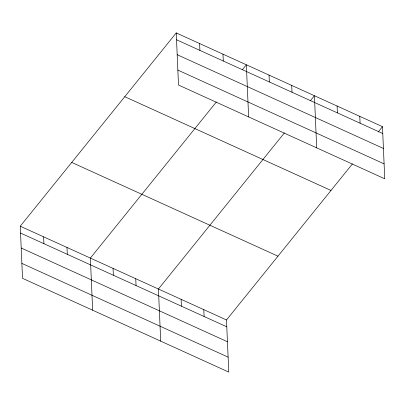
<?xml version="1.0" encoding="UTF-8"?>
<svg xmlns="http://www.w3.org/2000/svg" width="405" height="405" viewBox="0 0 405 405"><rect width="100%" height="100%" fill="white"/><g stroke="black" fill="none" stroke-linecap="round" stroke-linejoin="round"><path stroke-width="0.61" d="M352.446 163.873L226.491 319.96L228.764 372.084L22.528 278.336L20.25 226.213L176.236 32.916L382.472 126.664L384.75 178.787L178.509 85.04L176.236 32.916M216.331 101.999L90.371 258.086L92.649 310.21M242.458 69.625L246.356 64.79L248.629 116.913M284.386 132.936L158.431 289.023L160.709 341.147M310.513 100.561L314.417 95.727L316.69 147.85M378.184 131.979L382.472 126.664M176.534 39.766L382.776 133.513M177.188 54.705L383.424 148.453M177.856 70.1L384.097 163.843M124.76 96.704L331.001 190.451M71.725 162.425L277.967 256.173M20.25 226.213L226.491 319.96M20.549 233.062L226.79 326.81M21.202 248.002L227.443 341.749M21.875 263.397L228.116 357.139M359.787 116.351L360.085 123.201M337.102 106.039L337.4 112.889M291.727 85.414L292.025 92.264M269.042 75.102L269.34 81.952M222.983 54.169L223.282 61.013M199.609 43.543L199.908 50.392M203.806 309.648L204.105 316.497M181.116 299.335L181.415 306.185M135.746 278.711L136.045 285.56M113.056 268.399L113.359 275.248M66.997 247.465L67.296 254.315M43.624 236.839L43.922 243.689"/></g></svg>
